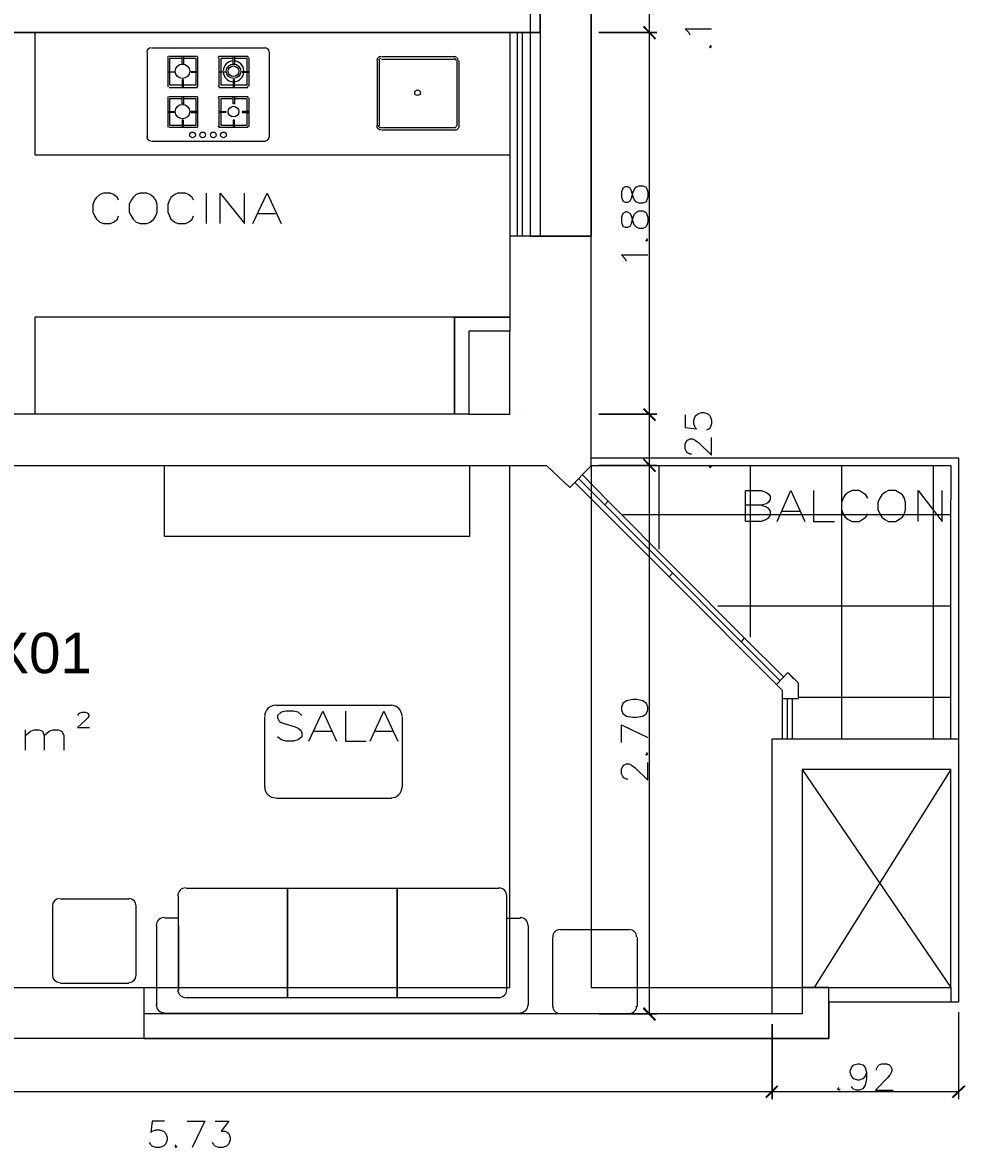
# Model space of a CAD drawing. Header units: metres. Extents: x 61.8 to 83.9, y 59.2 to 72.8.
# Drawn here: x 78.37 to 83.87, y 59.24 to 65.81 of the extents above; entities that cross this region are included whole.
import ezdxf

# ---------------------------------------------------------------- set-up
doc = ezdxf.new("R2010")
doc.units = ezdxf.units.M
doc.header["$MEASUREMENT"] = 0
for name, color, linetype, true_color in [('PDF_0', 250, 'Continuous', 0x333333), ('PDF_0.20', 250, 'Continuous', 0x333333), ('PDF_MA_0.05', 250, 'Continuous', 0x333333), ('PDF_MA_0.10', 250, 'Continuous', 0x333333), ('PDF_MA_0.20', 250, 'Continuous', 0x333333), ('PDF_MA_0.30', 250, 'Continuous', 0x333333), ('PDF_MA_ACTUALIZACION 130921', 250, 'Continuous', 0x333333), ('PDF_MA_APARATOS', 7, 'Continuous', 0x989898), ('PDF_MA_COTAS', 250, 'Continuous', 0x333333), ('PDF_MA_HATCH', 7, 'Continuous', 0xbababa), ('PDF_MA_MOBILIARIO', 250, 'Continuous', 0x333333), ('PDF_MA_MUROS', 250, 'Continuous', 0x333333), ('PDF_MA_PROYECCIONES', 250, 'Continuous', 0x333333), ('PDF_MA_TAB P07', 7, 'Continuous', 0x7f9fff), ('PDF_MA_TAB P10', 7, 'Continuous', 0x00dd00), ('PDF_MA_TAB P12', 140, 'Continuous', 0x00bfff), ('PDF_MA_TEXTO 2', 250, 'Continuous', 0x333333), ('PDF_MA_TEXTO AREAS', 250, 'Continuous', 0x333333), ('PDF_Texto', 250, 'Continuous', 0x333333)]:
    doc.layers.add(name, color=color, linetype=linetype, true_color=true_color)
doc.styles.add('PDF Swiss721BT-Roman', font='Arial.ttf')

msp = doc.modelspace()

# ---------------------------------------------------------------- linework, layer by layer
at = {"layer": 'PDF_0', "color": 6, "transparency": 33554559}
for points in [[(82.06813, 65.71393), (81.99097, 65.78007), (81.99832, 65.78742)], [(81.99832, 65.78742), (81.99097, 65.78007), (82.06813, 65.71393)], [(82.06078, 65.70658), (82.06813, 65.71393), (81.99097, 65.78007)], [(81.99097, 65.78007), (82.06813, 65.71393), (82.06078, 65.70658)], [(81.99832, 63.55721), (81.99097, 63.54986), (82.06813, 63.4874)], [(82.06813, 63.4874), (81.99097, 63.54986), (81.99832, 63.55721)], [(81.99097, 63.54986), (82.06813, 63.4874), (82.06078, 63.48005)], [(82.06078, 63.48005), (82.06813, 63.4874), (81.99097, 63.54986)], [(81.99832, 63.26328), (81.99097, 63.25593), (82.06813, 63.18979)], [(82.06813, 63.18979), (81.99097, 63.25593), (81.99832, 63.26328)], [(81.99097, 63.25593), (82.06813, 63.18979), (82.06078, 63.18245)], [(82.06078, 63.18245), (82.06813, 63.18979), (81.99097, 63.25593)], [(81.99832, 60.0631), (81.99097, 60.05208), (82.06813, 59.98961)], [(81.99097, 60.05208), (82.06813, 59.98961), (82.06078, 59.98227)], [(82.70376, 59.53769), (82.71111, 59.53035), (82.77357, 59.6075)], [(82.77357, 59.6075), (82.71111, 59.53035), (82.70376, 59.53769)], [(82.71111, 59.53035), (82.77357, 59.6075), (82.78092, 59.60016)], [(82.78092, 59.60016), (82.77357, 59.6075), (82.71111, 59.53035)], [(83.79131, 59.53769), (83.79865, 59.53035), (83.86479, 59.6075)], [(83.79865, 59.53035), (83.86479, 59.6075), (83.87214, 59.60016)]]:
    msp.add_solid(points, dxfattribs=at)
at = {"layer": 'PDF_0.20', "color": 6, "lineweight": 0}
for points in [[(81.3333, 65.747), (81.3333, 64.56025)], [(81.39209, 65.747), (81.39209, 64.56025)]]:
    msp.add_lwpolyline(points, dxfattribs=at)
at = {"layer": 'PDF_MA_0.05', "color": 6, "lineweight": 0}
for points in [[(81.63826, 63.16775), (81.7889, 63.01344)], [(82.14529, 62.57254), (82.80296, 61.91119)], [(82.58251, 62.21615), (82.81031, 61.98835)], [(82.56414, 62.1941), (82.79194, 61.9663)], [(82.80296, 61.86343), (82.80296, 61.62828)]]:
    msp.add_lwpolyline(points, dxfattribs=at)
at = {"layer": 'PDF_MA_0.10', "color": 6, "lineweight": 0}
for points in [[(81.25982, 64.56025), (81.25982, 65.747)], [(81.28921, 64.56025), (81.28921, 65.747)], [(81.25982, 63.52047), (81.25982, 63.52047)], [(81.28921, 63.52047), (81.28921, 63.52047)], [(81.6897, 63.26695), (83.83172, 63.26695), (83.83172, 61.62828)], [(81.6897, 63.22286), (83.78763, 63.22286), (83.78763, 63.02078)], [(81.76685, 62.99139), (81.7889, 63.01344), (82.58251, 62.21615), (82.56414, 62.1941), (81.61621, 63.14571)], [(81.59417, 63.12366), (82.14529, 62.57254), (82.16366, 62.59458)], [(82.83235, 61.86343), (82.83235, 61.62828)], [(82.86175, 61.86343), (82.86175, 61.62828)], [(82.92053, 61.44825), (83.78763, 60.177)], [(83.78763, 61.44825), (82.99034, 60.177)]]:
    msp.add_lwpolyline(points, dxfattribs=at)
at = {"layer": 'PDF_MA_0.20', "color": 6, "lineweight": 0}
for points in [[(81.6897, 71.91221), (81.6897, 64.56025)], [(78.44543, 65.747), (78.44543, 65.03422), (81.21573, 65.03422)], [(81.21573, 65.747), (81.21573, 64.56025)], [(80.89241, 64.08629), (78.44543, 64.08629), (78.44543, 63.52047)]]:
    msp.add_lwpolyline(points, dxfattribs=at)
at = {"layer": 'PDF_MA_0.30', "color": 6, "lineweight": 0}
for points in [[(82.8691, 61.97733), (82.83603, 62.01407), (82.76989, 61.94426), (82.80296, 61.91119), (82.80296, 61.86343), (82.89849, 61.86343), (82.89849, 61.91119)], [(82.89849, 61.86343), (82.89849, 61.95161), (82.83603, 62.01407)], [(83.78763, 61.62828), (83.83172, 61.62828), (83.83172, 60.09249), (83.78763, 60.09249)], [(83.83172, 60.0337), (83.83172, 59.52667)], [(83.2953, 59.68099), (83.28795, 59.65894), (83.27325, 59.64425), (83.25121, 59.6369), (83.24386, 59.6369), (83.22181, 59.64425), (83.20712, 59.65894), (83.19977, 59.68099), (83.19977, 59.68833), (83.20712, 59.71038), (83.22181, 59.72508), (83.24386, 59.73242), (83.25121, 59.73242), (83.27325, 59.72508), (83.28795, 59.71038), (83.2953, 59.68099), (83.2953, 59.64425), (83.28795, 59.6075), (83.27325, 59.58546), (83.25121, 59.57811), (83.23651, 59.57811), (83.21447, 59.58546), (83.20712, 59.60016)], [(83.35408, 59.69568), (83.35408, 59.70303), (83.36143, 59.71773), (83.36878, 59.72508), (83.38348, 59.73242), (83.41287, 59.73242), (83.42757, 59.72508), (83.43491, 59.71773), (83.44226, 59.70303), (83.44226, 59.68833), (83.43491, 59.67364), (83.42022, 59.65159), (83.34673, 59.57811), (83.44961, 59.57811)], [(83.13363, 59.59281), (83.12629, 59.58546), (83.13363, 59.57811), (83.14098, 59.58546)], [(74.62799, 59.57076), (74.77128, 59.57076), (75.95803, 59.57076), (82.74417, 59.57076), (83.83172, 59.57076)], [(79.2023, 59.39808), (79.12882, 59.39808), (79.12147, 59.33194), (79.12882, 59.33929), (79.15086, 59.34664), (79.17291, 59.34664), (79.19495, 59.33929), (79.20965, 59.32459), (79.217, 59.30255), (79.217, 59.28785), (79.20965, 59.26581), (79.19495, 59.25111), (79.17291, 59.24376), (79.15086, 59.24376), (79.12882, 59.25111), (79.12147, 59.25846), (79.11412, 59.27316)], [(79.33457, 59.39808), (79.43744, 59.39808), (79.36396, 59.24376)], [(79.49623, 59.39808), (79.57706, 59.39808), (79.53297, 59.33929), (79.55502, 59.33929), (79.56971, 59.33194), (79.57706, 59.32459), (79.58441, 59.30255), (79.58441, 59.28785), (79.57706, 59.26581), (79.56237, 59.25111), (79.54032, 59.24376), (79.51828, 59.24376), (79.49623, 59.25111), (79.48888, 59.25846), (79.48153, 59.27316)], [(79.26843, 59.25846), (79.26109, 59.25111), (79.26843, 59.24376), (79.27578, 59.25111)]]:
    msp.add_lwpolyline(points, dxfattribs=at)
msp.add_lwpolyline([(82.74417, 59.52667), (82.74417, 59.9639)], close=True, dxfattribs=at)
at = {"layer": 'PDF_MA_ACTUALIZACION 130921', "color": 6, "lineweight": 0}
msp.add_lwpolyline([(81.6897, 71.91221), (81.3333, 71.91221), (81.3333, 64.56025), (81.6897, 64.56025)], close=True, dxfattribs=at)
at = {"layer": 'PDF_MA_APARATOS', "color": 6, "lineweight": 0}
for points in [[(79.1031, 65.13709), (79.1031, 65.6331)], [(79.12514, 65.65882), (79.79016, 65.65882)], [(79.81221, 65.6331), (79.81221, 65.13709)], [(79.22067, 65.60003), (79.22067, 65.4347)], [(79.39335, 65.60738), (79.22802, 65.60738)], [(79.30518, 65.59636), (79.23169, 65.59636), (79.23169, 65.5192)], [(79.31252, 65.60738), (79.31252, 65.56329), (79.30518, 65.56329), (79.30518, 65.60738)], [(79.38601, 65.5192), (79.38601, 65.59636), (79.31252, 65.59636)], [(79.39703, 65.4347), (79.39703, 65.60003)], [(79.51828, 65.60003), (79.51828, 65.4347)], [(79.68729, 65.60738), (79.52195, 65.60738)], [(79.60278, 65.59636), (79.5293, 65.59636), (79.5293, 65.5192)], [(79.61013, 65.60738), (79.61013, 65.56329), (79.60278, 65.56329), (79.60278, 65.60738)], [(79.68361, 65.5192), (79.68361, 65.59636), (79.61013, 65.59636)], [(79.69463, 65.4347), (79.69463, 65.60003)], [(80.44416, 65.20323), (80.44416, 65.58166)], [(80.45518, 65.20323), (80.45518, 65.58166)], [(80.4662, 65.60738), (80.89241, 65.60738)], [(80.4662, 65.59269), (80.89241, 65.59269)], [(80.9071, 65.58166), (80.9071, 65.20323)], [(79.22067, 65.5192), (79.26109, 65.5192), (79.26109, 65.51553), (79.22067, 65.51553)], [(79.23169, 65.51553), (79.23169, 65.44205), (79.30518, 65.44205)], [(79.31252, 65.44205), (79.38601, 65.44205), (79.38601, 65.51553)], [(79.39703, 65.5192), (79.35661, 65.5192), (79.35661, 65.51553), (79.39703, 65.51553)], [(79.51828, 65.5192), (79.55869, 65.5192), (79.55869, 65.51553), (79.51828, 65.51553)], [(79.5293, 65.51553), (79.5293, 65.44205), (79.60278, 65.44205)], [(79.61013, 65.44205), (79.68361, 65.44205), (79.68361, 65.51553)], [(79.69463, 65.5192), (79.65422, 65.5192), (79.65422, 65.51553), (79.69463, 65.51553)], [(79.22802, 65.42735), (79.39335, 65.42735)], [(79.31252, 65.42735), (79.31252, 65.47144), (79.30518, 65.47144), (79.30518, 65.42735)], [(79.52195, 65.42735), (79.68729, 65.42735)], [(79.61013, 65.42735), (79.61013, 65.47144), (79.60278, 65.47144), (79.60278, 65.42735)], [(79.22067, 65.36489), (79.22067, 65.19955)], [(79.39335, 65.37224), (79.22802, 65.37224)], [(79.30518, 65.36121), (79.23169, 65.36121), (79.23169, 65.28773)], [(79.31252, 65.37224), (79.31252, 65.33182), (79.30518, 65.33182), (79.30518, 65.37224)], [(79.38601, 65.28773), (79.38601, 65.36121), (79.31252, 65.36121)], [(79.39703, 65.19955), (79.39703, 65.36489)], [(79.51828, 65.36489), (79.51828, 65.19955)], [(79.68729, 65.37224), (79.52195, 65.37224)], [(79.60278, 65.36121), (79.5293, 65.36121), (79.5293, 65.28773)], [(79.61013, 65.37224), (79.61013, 65.33182), (79.60278, 65.33182), (79.60278, 65.37224)], [(79.68361, 65.28773), (79.68361, 65.36121), (79.61013, 65.36121)], [(79.69463, 65.19955), (79.69463, 65.36489)], [(79.22067, 65.28773), (79.26109, 65.28773), (79.26109, 65.28038), (79.22067, 65.28038)], [(79.23169, 65.28038), (79.23169, 65.2069), (79.30518, 65.2069)], [(79.31252, 65.19588), (79.31252, 65.23629), (79.30518, 65.23629), (79.30518, 65.19588)], [(79.31252, 65.2069), (79.38601, 65.2069), (79.38601, 65.28038)], [(79.39703, 65.28773), (79.35661, 65.28773), (79.35661, 65.28038), (79.39703, 65.28038)], [(79.51828, 65.28773), (79.55869, 65.28773), (79.55869, 65.28038), (79.51828, 65.28038)], [(79.5293, 65.28038), (79.5293, 65.2069), (79.60278, 65.2069)], [(79.61013, 65.19588), (79.61013, 65.23629), (79.60278, 65.23629), (79.60278, 65.19588)], [(79.61013, 65.2069), (79.68361, 65.2069), (79.68361, 65.28038)], [(79.69463, 65.28773), (79.65422, 65.28773), (79.65422, 65.28038), (79.69463, 65.28038)], [(79.22802, 65.19588), (79.39335, 65.19588)], [(79.52195, 65.19588), (79.68729, 65.19588)], [(80.89241, 65.17751), (80.4662, 65.17751)], [(79.79016, 65.11137), (79.12514, 65.11137)]]:
    msp.add_lwpolyline(points, dxfattribs=at)
for points in [[(80.91812, 65.58166), (80.91812, 65.20323, -0.4962569), (80.88978, 65.17825)], [(80.90291, 65.20315, -0.5365437), (80.89241, 65.1922), (80.46253, 65.1922, -0.5939514), (80.45169, 65.2051)]]:
    msp.add_lwpolyline(points, format="xyb", dxfattribs=at)
for centre, radius in [((79.30653, 65.52145), 0.04225), ((79.60415, 65.52145), 0.04225), ((79.60415, 65.52145), 0.03123), ((80.67704, 65.39652), 0.01653), ((79.30653, 65.28629), 0.04225), ((79.60415, 65.28629), 0.03123), ((79.36532, 65.15034), 0.01653), ((79.42411, 65.15034), 0.01653), ((79.48657, 65.15034), 0.01653), ((79.54536, 65.15034), 0.01653)]:
    msp.add_circle(centre, radius, dxfattribs=at)
for centre, radius, start, end in [((79.12282, 65.63535), 0.02388, 90.00001, 179.99999), ((79.78786, 65.63535), 0.02388, 0, 89.99999), ((79.2257, 65.60228), 0.00551, 89.999859, 180.000141), ((79.39104, 65.60228), 0.00551, 359.999859, 90.000141), ((79.51964, 65.60228), 0.00551, 89.999859, 180.000141), ((79.60415, 65.52145), 0.06062, 92.867411, 177.132589), ((79.60415, 65.52145), 0.06062, 2.867411, 87.132589), ((79.68498, 65.60228), 0.00551, 359.999859, 90.000141), ((80.46393, 65.58391), 0.02388, 90.00001, 179.99999), ((80.46393, 65.58391), 0.01286, 89.999929, 180.000071), ((80.89015, 65.58391), 0.02388, 0, 89.99999), ((80.89015, 65.58391), 0.01286, 359.999929, 90.000071), ((79.60415, 65.52145), 0.06062, 182.867411, 267.132589), ((79.60415, 65.52145), 0.06062, 272.867411, 357.132589), ((79.2257, 65.43694), 0.00551, 179.999859, 270.000141), ((79.39104, 65.43694), 0.00551, 269.999859, 0.000141), ((79.51964, 65.43694), 0.00551, 179.999859, 270.000141), ((79.68498, 65.43694), 0.00551, 269.999859, 0.000141), ((79.2257, 65.36713), 0.00551, 89.999859, 180.000141), ((79.39104, 65.36713), 0.00551, 359.999859, 90.000141), ((79.51964, 65.36713), 0.00551, 89.999859, 180.000141), ((79.68498, 65.36713), 0.00551, 359.999859, 90.000141), ((79.2257, 65.20179), 0.00551, 179.999859, 270.000141), ((79.39104, 65.20179), 0.00551, 269.999859, 0.000141), ((79.51964, 65.20179), 0.00551, 179.999859, 270.000141), ((79.68498, 65.20179), 0.00551, 269.999859, 0.000141), ((80.46026, 65.20179), 0.02021, 166.750714, 277.36095), ((79.12282, 65.13932), 0.02388, 180.00001, 269.99999), ((79.78786, 65.13932), 0.02388, 270.00001, 359.99999)]:
    msp.add_arc(centre, radius, start, end, dxfattribs=at)
at = {"layer": 'PDF_MA_COTAS', "color": 6, "lineweight": 0}
for points in [[(82.02772, 72.14736), (82.02772, 71.91221), (82.02772, 68.71203), (82.02772, 68.59079), (82.02772, 65.86457), (82.02772, 65.747), (82.02772, 63.52047), (82.02772, 63.22286), (82.02772, 60.02268)], [(82.26654, 65.7323), (82.25919, 65.747), (82.23714, 65.76904), (82.39146, 65.76904)], [(82.37676, 65.66617), (82.38411, 65.65882), (82.39146, 65.66617), (82.38411, 65.67352)], [(82.00567, 64.53821), (82.01302, 64.53086), (82.02037, 64.53821), (82.01302, 64.54555)], [(81.89545, 64.41329), (81.8881, 64.42798), (81.86605, 64.45003), (82.02037, 64.45003)], [(82.23714, 63.51679), (82.23714, 63.44331), (82.30328, 63.43596), (82.29593, 63.44331), (82.28858, 63.46536), (82.28858, 63.4874), (82.29593, 63.50945), (82.31063, 63.52414), (82.33267, 63.53149), (82.34737, 63.53149), (82.36941, 63.52414), (82.38411, 63.50945), (82.39146, 63.4874), (82.39146, 63.46536), (82.38411, 63.44331), (82.37676, 63.43596), (82.36206, 63.42861)], [(82.27388, 63.289), (82.26654, 63.289), (82.25184, 63.29634), (82.24449, 63.30369), (82.23714, 63.31839), (82.23714, 63.34778), (82.24449, 63.36248), (82.25184, 63.36983), (82.26654, 63.37718), (82.28123, 63.37718), (82.29593, 63.36983), (82.31797, 63.35513), (82.39146, 63.28165), (82.39146, 63.38452)], [(82.37676, 63.21551), (82.38411, 63.20817), (82.39146, 63.21551), (82.38411, 63.22286)], [(81.86605, 61.60624), (81.86605, 61.70911), (82.02037, 61.63563)], [(82.00567, 61.5401), (82.01302, 61.53276), (82.02037, 61.5401), (82.01302, 61.54745)], [(81.9028, 61.39314), (81.89545, 61.39314), (81.88075, 61.40049), (81.8734, 61.40783), (81.86605, 61.42253), (81.86605, 61.45192), (81.8734, 61.46662), (81.88075, 61.47397), (81.89545, 61.48132), (81.91014, 61.48132), (81.92484, 61.47397), (81.94689, 61.45927), (82.02037, 61.38579), (82.02037, 61.48867)], [(81.73378, 60.02268), (82.07181, 60.02268)]]:
    msp.add_lwpolyline(points, dxfattribs=at)
for points in [[(82.07181, 65.747), (81.73378, 65.747)], [(81.86605, 64.78805), (81.8734, 64.766), (81.8881, 64.75865), (81.9028, 64.75865), (81.91749, 64.766), (81.92484, 64.7807), (81.93219, 64.81009), (81.93954, 64.83214), (81.95423, 64.84683), (81.96893, 64.85418), (81.99097, 64.85418), (82.00567, 64.84683), (82.01302, 64.83949), (82.02037, 64.81744), (82.02037, 64.78805), (82.01302, 64.766), (82.00567, 64.75865), (81.99097, 64.75131), (81.96893, 64.75131), (81.95423, 64.75865), (81.93954, 64.77335), (81.93219, 64.7954), (81.92484, 64.82479), (81.91749, 64.83949), (81.9028, 64.84683), (81.8881, 64.84683), (81.8734, 64.83949), (81.86605, 64.81744)], [(81.86605, 64.64108), (81.8734, 64.61904), (81.8881, 64.61169), (81.9028, 64.61169), (81.91749, 64.61904), (81.92484, 64.63373), (81.93219, 64.66313), (81.93954, 64.68517), (81.95423, 64.69987), (81.96893, 64.70722), (81.99097, 64.70722), (82.00567, 64.69987), (82.01302, 64.69252), (82.02037, 64.67048), (82.02037, 64.64108), (82.01302, 64.61904), (82.00567, 64.61169), (81.99097, 64.60434), (81.96893, 64.60434), (81.95423, 64.61169), (81.93954, 64.62639), (81.93219, 64.64843), (81.92484, 64.67782), (81.91749, 64.69252), (81.9028, 64.69987), (81.8881, 64.69987), (81.8734, 64.69252), (81.86605, 64.67048)], [(82.07181, 63.52047), (81.73378, 63.52047)], [(82.07181, 63.22286), (81.73378, 63.22286)], [(81.86605, 61.79729), (81.8734, 61.77525), (81.89545, 61.76055), (81.93219, 61.7532), (81.95423, 61.7532), (81.99097, 61.76055), (82.01302, 61.77525), (82.02037, 61.79729), (82.02037, 61.81199), (82.01302, 61.83404), (81.99097, 61.84873), (81.95423, 61.85608), (81.93219, 61.85608), (81.89545, 61.84873), (81.8734, 61.83404), (81.86605, 61.81199)]]:
    msp.add_lwpolyline(points, close=True, dxfattribs=at)
at = {"layer": 'PDF_MA_HATCH', "color": 6, "lineweight": 0}
for points in [[(82.0865, 62.7342), (82.0865, 63.22286)], [(82.61925, 62.21982), (82.61925, 63.22286)], [(83.152, 61.62828), (83.152, 63.22286)], [(83.68476, 61.62828), (83.68476, 63.22286)], [(81.8734, 62.93628), (83.78763, 62.93628)], [(82.4282, 62.40353), (83.78763, 62.40353)], [(82.89849, 61.87078), (83.78763, 61.87078)]]:
    msp.add_lwpolyline(points, dxfattribs=at)
at = {"layer": 'PDF_MA_MOBILIARIO', "color": 6, "lineweight": 0}
for points in [[(79.2023, 62.80768), (79.2023, 63.22286), (80.98059, 63.22286), (80.98059, 62.80768)], [(79.91876, 60.75384), (79.91876, 60.11821)], [(80.55806, 60.75384), (80.55806, 60.11821)]]:
    msp.add_lwpolyline(points, close=True, dxfattribs=at)
for points in [[(79.85262, 61.82301), (80.52499, 61.82301)], [(79.78649, 61.34537), (79.78649, 61.75688)], [(80.58745, 61.75688), (80.58745, 61.34537)], [(80.52499, 61.27924), (79.85262, 61.27924)], [(79.28313, 60.53706), (79.28313, 60.1623), (79.28313, 60.70975)], [(80.55806, 60.75384), (79.91876, 60.75384), (79.32722, 60.75384)], [(81.15327, 60.75384), (80.55806, 60.75384), (80.55806, 60.11821), (81.15327, 60.11821)], [(81.19736, 60.1623), (81.19736, 60.70975)], [(78.5483, 60.65096), (78.5483, 60.2468)], [(78.99655, 60.69138), (78.59239, 60.69138)], [(79.03696, 60.2468), (79.03696, 60.65096)], [(79.28313, 60.58115), (79.2023, 60.58115)], [(81.19736, 60.58115), (81.27819, 60.58115)], [(79.15454, 60.53706), (79.15454, 60.07412)], [(81.32228, 60.53706), (81.32228, 60.07412)], [(81.50966, 60.51502), (81.91382, 60.51502)], [(81.46557, 60.06677), (81.46557, 60.47093)], [(81.95791, 60.47093), (81.95791, 60.06677)], [(78.59239, 60.20272), (78.99655, 60.20272)], [(79.32722, 60.11821), (79.91876, 60.11821), (80.55806, 60.11821)], [(81.27819, 60.02636), (79.2023, 60.02636)], [(81.91382, 60.02268), (81.50966, 60.02268)]]:
    msp.add_lwpolyline(points, dxfattribs=at)
for centre, radius, start, end in [((79.85033, 61.75897), 0.0643, 90.000013, 179.999987), ((80.52272, 61.75897), 0.0643, 0, 89.999987), ((79.85033, 61.34745), 0.0643, 180.000013, 269.999987), ((80.52272, 61.34745), 0.0643, 270.000013, 359.999987), ((79.3249, 60.7118), 0.04593, 89.999996, 180.000004), ((81.15103, 60.7118), 0.04593, 0, 90.000004), ((78.59004, 60.65301), 0.04225, 90.000029, 179.999971), ((78.99421, 60.65301), 0.04225, 0, 89.999971), ((79.19998, 60.5391), 0.04593, 89.999996, 180.000004), ((81.27595, 60.5391), 0.04593, 0, 90.000004), ((81.50782, 60.47276), 0.04225, 89.999723, 180.000277), ((81.91198, 60.47276), 0.04225, 359.999723, 90.000277), ((78.59004, 60.24884), 0.04225, 180.000029, 269.999971), ((78.99421, 60.24884), 0.04225, 270.000029, 359.999971), ((79.3249, 60.16433), 0.04593, 179.999996, 270.000004), ((81.15103, 60.16433), 0.04593, 269.999996, 359.999996), ((79.19998, 60.07614), 0.04593, 179.999996, 270.000004), ((81.27595, 60.07614), 0.04593, 269.999996, 359.999996), ((81.50782, 60.06861), 0.04225, 179.999723, 270.000277), ((81.91198, 60.06861), 0.04225, 269.999723, 0.000277)]:
    msp.add_arc(centre, radius, start, end, dxfattribs=at)
at = {"layer": 'PDF_MA_MUROS', "color": 6, "lineweight": 0}
for points in [[(81.39209, 65.747), (81.21573, 65.747), (77.4975, 65.747), (77.4975, 64.4684), (77.37992, 64.4684), (77.37992, 65.86457), (81.39209, 65.86457)], [(81.21573, 64.00545), (80.97691, 64.00545), (80.97691, 63.52047), (81.21573, 63.52047)], [(83.78763, 61.44825), (82.92053, 61.44825), (82.92053, 60.177), (83.78763, 60.177)]]:
    msp.add_lwpolyline(points, close=True, dxfattribs=at)
for points in [[(81.21573, 65.747), (81.21573, 65.747)], [(81.6897, 63.22286), (81.6897, 64.56025), (81.21573, 64.56025), (81.21573, 64.08629), (80.89241, 64.08629), (80.89241, 63.52047), (77.4975, 63.52047), (77.37992, 63.52047), (77.37992, 63.22286), (77.65916, 63.22286), (81.42883, 63.22286), (81.56477, 63.09427), (81.6897, 63.21919)], [(83.78763, 60.09249), (83.07485, 60.09249), (83.07485, 59.87939), (75.95803, 59.87939), (75.95803, 60.02268), (77.65916, 60.02268), (77.65916, 60.177), (79.08105, 60.177), (79.08105, 60.02636), (82.74417, 60.02268), (82.74417, 61.62828), (83.78763, 61.62828), (83.78763, 63.02078)]]:
    msp.add_lwpolyline(points, dxfattribs=at)
at = {"layer": 'PDF_MA_PROYECCIONES', "color": 6, "lineweight": 0}
for points in [[(74.80802, 60.177), (81.21573, 60.177), (81.21573, 63.22286)], [(81.6897, 63.22286), (81.6897, 60.177), (82.93156, 60.177)]]:
    msp.add_lwpolyline(points, dxfattribs=at)
at = {"layer": 'PDF_MA_TAB P07', "color": 6, "lineweight": 0}
for points in [[(80.97691, 63.52047), (80.89241, 63.52047), (80.89241, 64.08629), (81.21573, 64.08629), (81.21573, 64.00545), (80.97691, 64.00545)], [(83.78763, 60.09249), (83.07485, 60.09249), (83.07485, 60.177), (83.78763, 60.177)]]:
    msp.add_lwpolyline(points, close=True, dxfattribs=at)
at = {"layer": 'PDF_MA_TAB P10', "color": 6, "lineweight": 0}
msp.add_lwpolyline([(77.37992, 64.4684), (77.4975, 64.4684), (77.4975, 65.747), (81.39209, 65.747), (81.39209, 65.86457), (77.37992, 65.86457)], close=True, dxfattribs=at)
at = {"layer": 'PDF_MA_TAB P12', "color": 6, "lineweight": 0}
msp.add_lwpolyline([(82.22245, 60.02268), (79.08105, 60.02268), (79.08105, 59.87939), (83.07485, 59.87939), (83.07485, 60.177), (82.92053, 60.177), (82.92053, 60.02268)], close=True, dxfattribs=at)
at = {"layer": 'PDF_MA_TEXTO 2', "color": 6, "lineweight": 0}
for points in [[(78.93409, 64.76968), (78.92674, 64.78437), (78.90469, 64.80274), (78.88632, 64.81009), (78.84591, 64.81009), (78.82386, 64.80274), (78.80549, 64.78437), (78.79447, 64.76968), (78.78345, 64.74396), (78.78345, 64.69987), (78.79447, 64.67782), (78.80549, 64.65945), (78.82386, 64.64108), (78.84591, 64.63373), (78.88632, 64.63373), (78.90469, 64.64108), (78.92674, 64.65945), (78.93409, 64.67782)], [(79.37131, 64.76968), (79.36396, 64.78437), (79.34192, 64.80274), (79.32355, 64.81009), (79.27946, 64.81009), (79.26109, 64.80274), (79.23904, 64.78437), (79.23169, 64.76968), (79.22067, 64.74396), (79.22067, 64.69987), (79.23169, 64.67782), (79.23904, 64.65945), (79.26109, 64.64108), (79.27946, 64.63373), (79.32355, 64.63373), (79.34192, 64.64108), (79.36396, 64.65945), (79.37131, 64.67782)], [(79.44479, 64.81009), (79.44479, 64.63373)], [(79.52562, 64.63373), (79.52562, 64.81009), (79.66892, 64.63373), (79.66892, 64.81009)], [(79.71668, 64.63373), (79.80118, 64.81009), (79.88202, 64.63373)], [(79.74975, 64.69252), (79.84895, 64.69252)], [(82.68171, 62.99139), (82.71111, 62.98037), (82.72213, 62.97302), (82.73315, 62.95465), (82.73315, 62.9326), (82.72213, 62.91423), (82.71111, 62.90689), (82.68171, 62.89586), (82.58986, 62.89586), (82.58986, 63.0759), (82.68171, 63.0759), (82.71111, 63.06487), (82.72213, 63.05753), (82.73315, 63.04283), (82.73315, 63.02446), (82.72213, 63.00609), (82.71111, 62.99874), (82.68171, 62.99139), (82.58986, 62.99139)], [(82.77357, 62.89586), (82.8544, 63.0759), (82.93523, 62.89586)], [(82.98667, 63.0759), (82.98667, 62.89586), (83.10791, 62.89586)], [(83.30264, 63.03181), (83.29162, 63.05018), (83.26958, 63.06487), (83.25121, 63.0759), (83.21079, 63.0759), (83.18875, 63.06487), (83.17038, 63.05018), (83.15935, 63.03181), (83.14833, 63.00609), (83.14833, 62.96567), (83.15935, 62.93995), (83.17038, 62.92158), (83.18875, 62.90689), (83.21079, 62.89586), (83.25121, 62.89586), (83.26958, 62.90689), (83.29162, 62.92158), (83.30264, 62.93995)], [(83.59658, 62.89586), (83.59658, 63.0759), (83.73619, 62.89586), (83.73619, 63.0759)], [(82.80296, 62.95465), (82.90584, 62.95465)], [(80.00326, 61.76423), (79.98122, 61.7826), (79.95182, 61.78995), (79.91141, 61.78995), (79.88202, 61.7826), (79.85997, 61.76423), (79.85997, 61.74953), (79.87099, 61.73116), (79.88202, 61.72381), (79.90039, 61.71646), (79.96285, 61.69809), (79.98122, 61.69074), (79.99224, 61.67972), (80.00326, 61.66502), (80.00326, 61.63931), (79.98122, 61.62093), (79.95182, 61.61359), (79.91141, 61.61359), (79.88202, 61.62093), (79.85997, 61.63931)], [(80.04368, 61.61359), (80.12451, 61.78995), (80.20534, 61.61359)], [(80.25678, 61.78995), (80.25678, 61.61359), (80.37803, 61.61359)], [(80.40007, 61.61359), (80.4809, 61.78995), (80.56173, 61.61359)], [(80.07307, 61.67237), (80.17595, 61.67237)], [(80.42946, 61.67237), (80.53234, 61.67237)]]:
    msp.add_lwpolyline(points, dxfattribs=at)
for points in [[(79.05901, 64.81009), (79.03696, 64.80274), (79.01859, 64.78437), (79.00757, 64.76968), (78.99655, 64.74396), (78.99655, 64.69987), (79.00757, 64.67782), (79.01859, 64.65945), (79.03696, 64.64108), (79.05901, 64.63373), (79.09942, 64.63373), (79.11779, 64.64108), (79.13984, 64.65945), (79.15086, 64.67782), (79.15821, 64.69987), (79.15821, 64.74396), (79.15086, 64.76968), (79.13984, 64.78437), (79.11779, 64.80274), (79.09942, 64.81009)], [(83.42389, 63.0759), (83.40185, 63.06487), (83.38348, 63.05018), (83.37245, 63.03181), (83.36143, 63.00609), (83.36143, 62.96567), (83.37245, 62.93995), (83.38348, 62.92158), (83.40185, 62.90689), (83.42389, 62.89586), (83.46431, 62.89586), (83.48268, 62.90689), (83.50472, 62.92158), (83.51575, 62.93995), (83.52309, 62.96567), (83.52309, 63.00609), (83.51575, 63.03181), (83.50472, 63.05018), (83.48268, 63.06487), (83.46431, 63.0759)]]:
    msp.add_lwpolyline(points, close=True, dxfattribs=at)
at = {"layer": 'PDF_MA_TEXTO AREAS', "color": 6, "lineweight": 0}
for points in [[(78.69894, 61.76423), (78.69894, 61.7679), (78.70262, 61.77525), (78.70996, 61.77892), (78.72099, 61.7826), (78.73936, 61.7826), (78.75038, 61.77892), (78.75405, 61.77525), (78.7614, 61.7679), (78.7614, 61.76055), (78.75405, 61.74953), (78.74303, 61.73851), (78.69527, 61.69442), (78.76508, 61.69442)], [(78.39031, 61.56215), (78.39031, 61.67972)], [(78.39031, 61.64665), (78.41971, 61.67237), (78.44175, 61.67972), (78.47114, 61.67972), (78.48951, 61.67237), (78.50054, 61.64665), (78.50054, 61.56215)], [(78.50054, 61.64665), (78.52993, 61.67237), (78.55198, 61.67972), (78.58137, 61.67972), (78.60341, 61.67237), (78.61444, 61.64665), (78.61444, 61.56215)]]:
    msp.add_lwpolyline(points, dxfattribs=at)

# ---------------------------------------------------------------- texts
at = {"layer": 'PDF_Texto', "color": 6, "insert": (77.18463, 62.12681), "char_height": 0.23597, "attachment_point": 4, "style": 'PDF Swiss721BT-Roman'}
msp.add_mtext('DPTO X01', dxfattribs=at)

doc.saveas('drawing.dxf')
